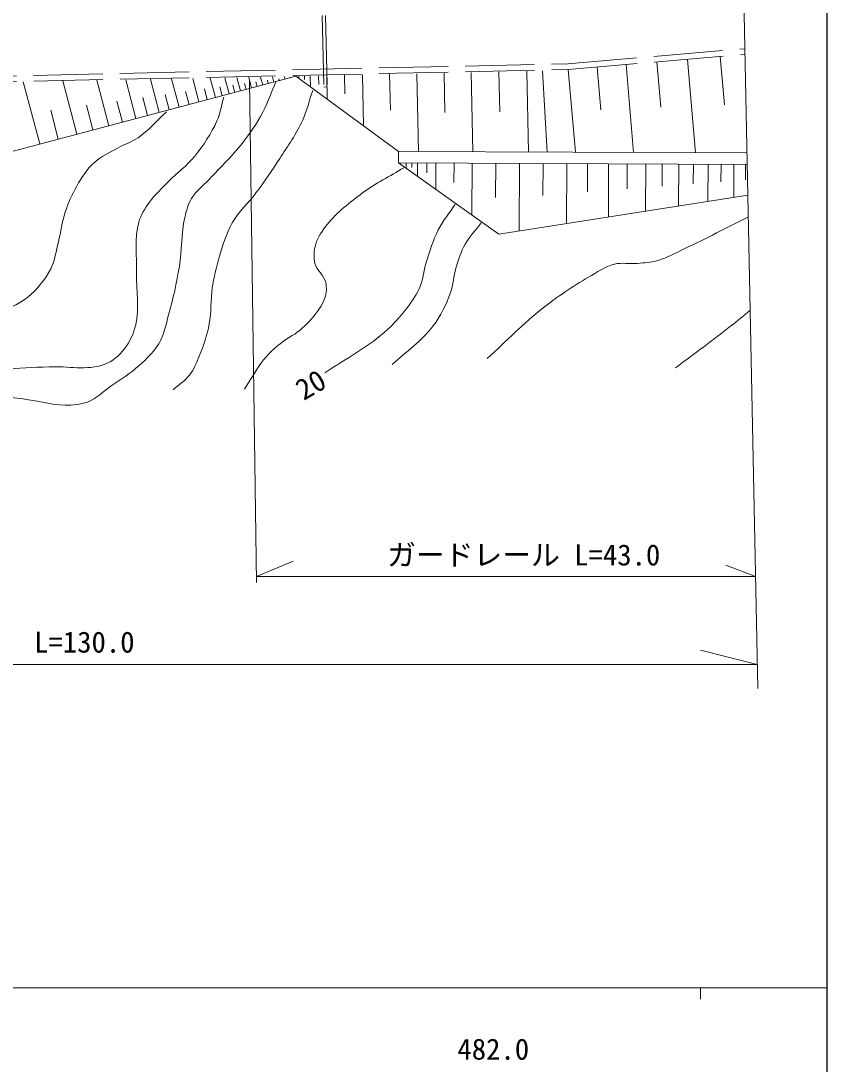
# Model space of a CAD drawing. Units: millimetres, scale not verified. Extents: x 40000 to 680000, y 20000 to 380000.
# Drawn here: x 508964 to 579000, y 198357 to 289009 of the extents above; entities that cross this region are included whole.
import ezdxf
from ezdxf.enums import TextEntityAlignment as Align

# ---------------------------------------------------------------- set-up
doc = ezdxf.new("R2010")
doc.units = ezdxf.units.MM
doc.header["$LTSCALE"] = 1000
doc.linetypes.add('DASHED', pattern=[7.5, 6, -1.5])
for name, color, linetype, lineweight in [('M-BGD', 7, 'Continuous', 13), ('M-BGD-EXST', 7, 'Continuous', 13), ('M-STR-HTXT', 7, 'Continuous', 13)]:
    doc.layers.add(name, color=color, linetype=linetype, lineweight=lineweight)
doc.styles.add('ＭＳ ゴシック', font='')
doc.styles.get('ＭＳ ゴシック').set_extended_font_data('MS Gothic')

msp = doc.modelspace()

# ---------------------------------------------------------------- linework, layer by layer
at = {"layer": 'M-BGD', "linetype": 'DASHED'}
for p, q in [((534944, 296966), (535277, 283259)), ((535244, 296973), (535577, 283266)), ((556474, 285277), (571844, 286591)), ((556516, 284779), (571887, 286093)), ((442591, 282817), (556506, 285279)), ((442602, 282317), (556516, 284779))]:
    msp.add_line(p, q, dxfattribs=at)
at = {"layer": 'M-BGD'}
for p, q in [((571751, 291635), (572969, 231011)), ((566883, 285665), (567577, 277554)), ((569722, 285908), (570080, 281725)), ((554285, 284654), (554679, 277611)), ((556516, 284779), (557130, 277600)), ((559029, 284994), (559346, 281291)), ((561542, 285209), (562194, 277578)), ((564212, 285437), (564549, 281502)), ((532860, 284189), (503383, 276403)), ((513835, 279164), (512615, 283785)), ((516600, 279894), (515557, 283843)), ((518962, 280518), (518071, 283893)), ((520982, 281051), (520220, 283936)), ((522708, 281507), (522057, 283973)), ((524434, 281963), (523893, 284010)), ((525866, 282341), (525418, 284040)), ((527055, 282656), (526683, 284065)), ((528042, 282916), (527733, 284086)), ((529009, 283171), (528762, 284107)), ((529976, 283427), (529791, 284127)), ((530459, 283555), (530382, 283846)), ((530943, 283682), (530820, 284148)), ((531426, 283810), (531380, 283984)), ((531909, 283938), (531848, 284168)), ((532393, 284065), (532378, 284122)), ((541776, 277668), (532860, 284189)), ((533103, 284194), (533107, 284007)), ((533603, 284205), (533610, 283920)), ((534103, 284216), (534124, 283264)), ((534821, 284231), (534837, 283481)), ((535538, 284247), (535582, 282197)), ((537083, 284280), (537118, 282664)), ((538628, 284314), (538723, 279900)), ((540992, 284365), (541060, 281254)), ((543357, 284417), (543504, 277660)), ((545722, 284468), (545796, 281059)), ((548087, 284520), (548236, 277639)), ((550495, 284572), (550570, 281100)), ((552903, 284624), (553055, 277618)), ((510601, 278310), (509173, 283716)), ((523571, 281735), (523273, 282863)), ((525150, 282152), (524903, 283089)), ((526461, 282498), (526255, 283276)), ((527549, 282786), (527378, 283431)), ((528525, 283044), (528386, 283570)), ((529492, 283299), (529384, 283708)), ((535277, 283259), (535577, 283266)), ((517781, 280206), (517297, 282037)), ((519972, 280785), (519559, 282350)), ((521845, 281279), (521491, 282617)), ((512218, 278737), (511556, 281244)), ((515217, 279529), (514652, 281671)), ((541771, 276668), (541776, 277668)), ((541776, 277668), (572051, 277535)), ((541771, 276668), (572047, 276535)), ((550492, 270481), (541771, 276668)), ((541922, 276667), (541922, 276614)), ((542422, 276665), (542420, 276208)), ((542922, 276663), (542920, 276258)), ((543422, 276660), (543417, 275500)), ((544221, 276657), (544217, 275796)), ((545020, 276653), (545010, 274370)), ((546593, 276646), (546586, 274952)), ((548166, 276640), (548146, 272146)), ((550219, 276631), (550206, 273662)), ((552271, 276622), (552246, 270757)), ((554324, 276613), (554312, 273846)), ((556377, 276603), (556354, 271401)), ((558198, 276595), (558187, 274141)), ((560018, 276587), (559998, 271973)), ((561633, 276580), (561624, 274404)), ((563248, 276573), (563230, 272480)), ((564681, 276567), (564673, 274636)), ((566114, 276561), (566098, 272930)), ((567384, 276555), (567377, 274842)), ((568655, 276550), (568641, 273329)), ((569782, 276545), (569775, 275025)), ((570909, 276540), (570896, 273683)), ((571909, 276535), (571903, 275188)), ((572118, 273875), (550492, 270481))]:
    msp.add_line(p, q, dxfattribs=at)
for points, knots in [([(531117, 283702), (530674, 282704), (530324, 281659), (529786, 280708), (529253, 279765), (528603, 278890), (527923, 278046), (527185, 277129), (526328, 276315), (525528, 275451), (524952, 274829), (524239, 274312), (523798, 273588), (523491, 273085), (523332, 272499), (523199, 271925), (522877, 270533), (522966, 269075), (522733, 267666), (522500, 266254), (522189, 264852), (521802, 263474), (521561, 262617), (521396, 261709), (520937, 260946), (520419, 260085), (519631, 259410), (518874, 258750), (518238, 258196), (517504, 257766), (516811, 257286), (516129, 256813), (515524, 256186), (514749, 255889), (514142, 255656), (513468, 255620), (512819, 255622), (511586, 255627), (510384, 256017), (509159, 256155), (507766, 256311), (506369, 256470), (504967, 256487), (503324, 256508), (501687, 256229), (500043, 256221), (498556, 256214), (497047, 256145), (495585, 256421), (494503, 256625), (493420, 256949), (492458, 257486), (491454, 258046), (490620, 258878), (489796, 259681), (488536, 260911), (487425, 262289), (486336, 263674), (485462, 264786), (484639, 265942), (483874, 267134), (483059, 268405), (482586, 269905), (481612, 271060), (480962, 271830), (480215, 272605), (479283, 272989), (478151, 273456), (476842, 273451), (475624, 273322), (474584, 273212), (473630, 272692), (472629, 272390), (471722, 272116), (470727, 272056), (469901, 271592), (469299, 271253), (468819, 270720), (468371, 270195), (467612, 269306), (467180, 268173), (466441, 267267), (465629, 266270), (464765, 265279), (463713, 264539), (462991, 264030), (462172, 263633), (461318, 263408), (460457, 263181), (459546, 263210), (458656, 263208), (457411, 263206), (456152, 263236), (454930, 263474), (454083, 263639), (453230, 263867), (452468, 264273), (451324, 264881), (450426, 265867), (449407, 266668), (448563, 267332), (447828, 268162), (446879, 268664), (446159, 269044), (445324, 269145), (444550, 269396), (443616, 269699), (442687, 270017), (441755, 270328)], [0, 0, 0, 0, 1, 1, 1, 2, 2, 2, 3, 3, 3, 4, 4, 4, 5, 5, 5, 6, 6, 6, 7, 7, 7, 8, 8, 8, 9, 9, 9, 10, 10, 10, 11, 11, 11, 12, 12, 12, 13, 13, 13, 14, 14, 14, 15, 15, 15, 16, 16, 16, 17, 17, 17, 18, 18, 18, 19, 19, 19, 20, 20, 20, 21, 21, 21, 22, 22, 22, 23, 23, 23, 24, 24, 24, 25, 25, 25, 26, 26, 26, 27, 27, 27, 28, 28, 28, 29, 29, 29, 30, 30, 30, 31, 31, 31, 32, 32, 32, 33, 33, 33, 34, 34, 34, 35, 35, 35, 36, 36, 36, 36]), ([(534311, 282970), (534023, 282105), (533827, 281203), (533446, 280375), (532906, 279200), (532150, 278136), (531450, 277048), (530794, 276029), (530108, 275028), (529387, 274054), (528730, 273166), (527870, 272420), (527324, 271459), (526798, 270531), (526500, 269486), (526193, 268465), (525932, 267593), (525733, 266702), (525594, 265803), (525435, 264769), (525528, 263702), (525328, 262676), (525142, 261718), (524834, 260783), (524463, 259881), (524226, 259303), (523980, 258712), (523598, 258217), (523214, 257720), (522667, 257375), (522201, 256953)], [0, 0, 0, 0, 1, 1, 1, 2, 2, 2, 3, 3, 3, 4, 4, 4, 5, 5, 5, 6, 6, 6, 7, 7, 7, 8, 8, 8, 9, 9, 9, 10, 10, 10, 10]), ([(526593, 282371), (526393, 281684), (526287, 280961), (525994, 280308), (525499, 279208), (524824, 278184), (524064, 277248), (523402, 276431), (522536, 275804), (521802, 275052), (521231, 274468), (520613, 273919), (520138, 273255), (519757, 272722), (519381, 272157), (519207, 271525), (518811, 270091), (519051, 268554), (519007, 267067), (518963, 265582), (519274, 264057), (518941, 262609), (518764, 261845), (518433, 261091), (517942, 260480), (517487, 259913), (516896, 259398), (516212, 259149), (514710, 258603), (513018, 259022), (511422, 258949), (510068, 258888), (508715, 258837), (507363, 258750), (505964, 258660), (504572, 258441), (503171, 258417), (501173, 258382), (499153, 258356), (497182, 258683), (495860, 258903), (494507, 259187), (493323, 259814), (492307, 260353), (491451, 261174), (490661, 262010), (489398, 263349), (488375, 264906), (487401, 266468), (486619, 267723), (486021, 269083), (485338, 270394), (484624, 271767), (484011, 273196), (483209, 274520), (482310, 276004), (481694, 277871), (480215, 278778), (479814, 279024), (479288, 278979), (478817, 278978), (478212, 278976), (477618, 278809), (477021, 278712), (475776, 278508), (474520, 278348), (473295, 278046), (472866, 277941), (472402, 277886), (472031, 277647), (471251, 277146), (470786, 276274), (470167, 275584), (468898, 274169), (467713, 272675), (466375, 271326), (465258, 270200), (464122, 269077), (462848, 268132), (462017, 267515), (461151, 266911), (460187, 266535), (459469, 266255), (458689, 266158), (457924, 266069), (457131, 265977), (456298, 265788), (455529, 266003), (454741, 266223), (454116, 266836), (453466, 267333), (452755, 267877), (452076, 268471), (451470, 269130), (450849, 269806), (450433, 270655), (449806, 271326), (449184, 271992), (448544, 272686), (447744, 273122), (446831, 273619), (445772, 273806), (444749, 273987), (443712, 274171), (442648, 274133), (441598, 274206)], [0, 0, 0, 0, 1, 1, 1, 2, 2, 2, 3, 3, 3, 4, 4, 4, 5, 5, 5, 6, 6, 6, 7, 7, 7, 8, 8, 8, 9, 9, 9, 10, 10, 10, 11, 11, 11, 12, 12, 12, 13, 13, 13, 14, 14, 14, 15, 15, 15, 16, 16, 16, 17, 17, 17, 18, 18, 18, 19, 19, 19, 20, 20, 20, 21, 21, 21, 22, 22, 22, 23, 23, 23, 24, 24, 24, 25, 25, 25, 26, 26, 26, 27, 27, 27, 28, 28, 28, 29, 29, 29, 30, 30, 30, 31, 31, 31, 32, 32, 32, 33, 33, 33, 34, 34, 34, 35, 35, 35, 35]), ([(521602, 281107), (520781, 280353), (520058, 279477), (519140, 278845), (518609, 278479), (517974, 278293), (517410, 277980), (516705, 277588), (515942, 277260), (515347, 276715), (514716, 276137), (514248, 275393), (513817, 274653), (513403, 273940), (513079, 273172), (512819, 272390), (512539, 271548), (512442, 270655), (512220, 269795), (512018, 269014), (511927, 268183), (511555, 267466), (511067, 266529), (510382, 265666), (509559, 265004), (508746, 264352), (507759, 263913), (506764, 263607), (504197, 262819), (501450, 262821), (498779, 262543), (497607, 262420), (496416, 262089), (495253, 262276), (494399, 262414), (493580, 262799), (492857, 263274), (491980, 263853), (491199, 264611), (490595, 265470), (489698, 266745), (489309, 268310), (488665, 269729), (488001, 271193), (487358, 272668), (486669, 274120), (485661, 276244), (484584, 278334), (483542, 280442)], [0, 0, 0, 0, 1, 1, 1, 2, 2, 2, 3, 3, 3, 4, 4, 4, 5, 5, 5, 6, 6, 6, 7, 7, 7, 8, 8, 8, 9, 9, 9, 10, 10, 10, 11, 11, 11, 12, 12, 12, 13, 13, 13, 14, 14, 14, 15, 15, 15, 16, 16, 16, 16]), ([(542229, 276250), (541031, 275518), (539763, 274890), (538636, 274054), (537538, 273239), (536438, 272386), (535575, 271326), (535155, 270809), (534762, 270235), (534577, 269596), (534423, 269063), (534381, 268472), (534511, 267932), (534659, 267314), (535297, 266887), (535442, 266269), (535544, 265836), (535527, 265356), (535376, 264938), (534999, 263895), (534178, 263046), (533379, 262276), (532874, 261790), (532200, 261514), (531649, 261079), (531181, 260708), (530710, 260331), (530319, 259881), (529564, 259013), (529032, 257974), (528389, 257020)], [0, 0, 0, 0, 1, 1, 1, 2, 2, 2, 3, 3, 3, 4, 4, 4, 5, 5, 5, 6, 6, 6, 7, 7, 7, 8, 8, 8, 9, 9, 9, 10, 10, 10, 10]), ([(546687, 273056), (546199, 272324), (545623, 271643), (545223, 270860), (544761, 269954), (544467, 268969), (544159, 267999), (543923, 267255), (543905, 266436), (543560, 265736), (542902, 264404), (541909, 263234), (540832, 262210), (539226, 260684), (537194, 259681), (535376, 258417)], [0, 0, 0, 0, 1, 1, 1, 2, 2, 2, 3, 3, 3, 4, 4, 4, 5, 5, 5, 5]), ([(572172, 271991), (570309, 271060), (568467, 270083), (566582, 269196), (565837, 268846), (565112, 268427), (564320, 268198), (563739, 268030), (563127, 267987), (562524, 267932), (561861, 267872), (561173, 268029), (560527, 267866), (559710, 267658), (558993, 267161), (558265, 266734), (556901, 265936), (555583, 265049), (554339, 264073), (552622, 262725), (551101, 261145), (549482, 259681)], [0, 0, 0, 0, 1, 1, 1, 2, 2, 2, 3, 3, 3, 4, 4, 4, 5, 5, 5, 6, 6, 6, 7, 7, 7, 7]), ([(548950, 271459), (548484, 270838), (547929, 270275), (547552, 269596), (547195, 268951), (546966, 268239), (546754, 267533), (546544, 266837), (546536, 266087), (546288, 265404), (545912, 264369), (545422, 263354), (544758, 262476), (543782, 261188), (542407, 260258), (541231, 259149)], [0, 0, 0, 0, 1, 1, 1, 2, 2, 2, 3, 3, 3, 4, 4, 4, 5, 5, 5, 5]), ([(572295, 263841), (571746, 263392), (571205, 262934), (570647, 262496), (569068, 261255), (567442, 260075), (565839, 258864)], [0, 0, 0, 0, 1, 1, 1, 2, 2, 2, 2])]:
    msp.add_open_spline(points, degree=3, knots=knots, dxfattribs=at)
at = {"layer": 'M-BGD-EXST', "lineweight": 25}
msp.add_line((579000, 20000), (579000, 370000), dxfattribs=at)
at = {"layer": 'M-BGD-EXST'}
for p, q in [((40000, 205000), (579000, 205000)), ((568000, 205000), (568000, 204000))]:
    msp.add_line(p, q, dxfattribs=at)
at = {"layer": 'M-STR-HTXT'}
for p, q in [((528823, 283791), (529421, 240208)), ((529421, 240729), (532607, 242055)), ((572774, 240729), (570202, 241722)), ((529421, 240729), (572774, 240729)), ((572927, 233089), (568006, 234336)), ((449932, 233089), (572927, 233089))]:
    msp.add_line(p, q, dxfattribs=at)

# ---------------------------------------------------------------- texts
at = {"layer": 'M-BGD', "style": 'ＭＳ ゴシック'}
msp.add_text('20', height=1833, rotation=30.391, dxfattribs=at).set_placement((534141, 257400), align=Align.MIDDLE_CENTER)
at = {"layer": 'M-BGD-EXST', "style": 'ＭＳ ゴシック'}
msp.add_text('482.0', height=1833, dxfattribs=at).set_placement((550000, 198195), align=Align.BOTTOM_CENTER)
at = {"layer": 'M-STR-HTXT', "style": 'ＭＳ ゴシック'}
for s, p in [('ガードレール L=43.0', (552644, 242604)), ('側\u3000溝\u3000L=130.0', (509477, 235031))]:
    msp.add_text(s, height=1833, dxfattribs=at).set_placement(p, align=Align.MIDDLE_CENTER)

doc.saveas('drawing.dxf')
